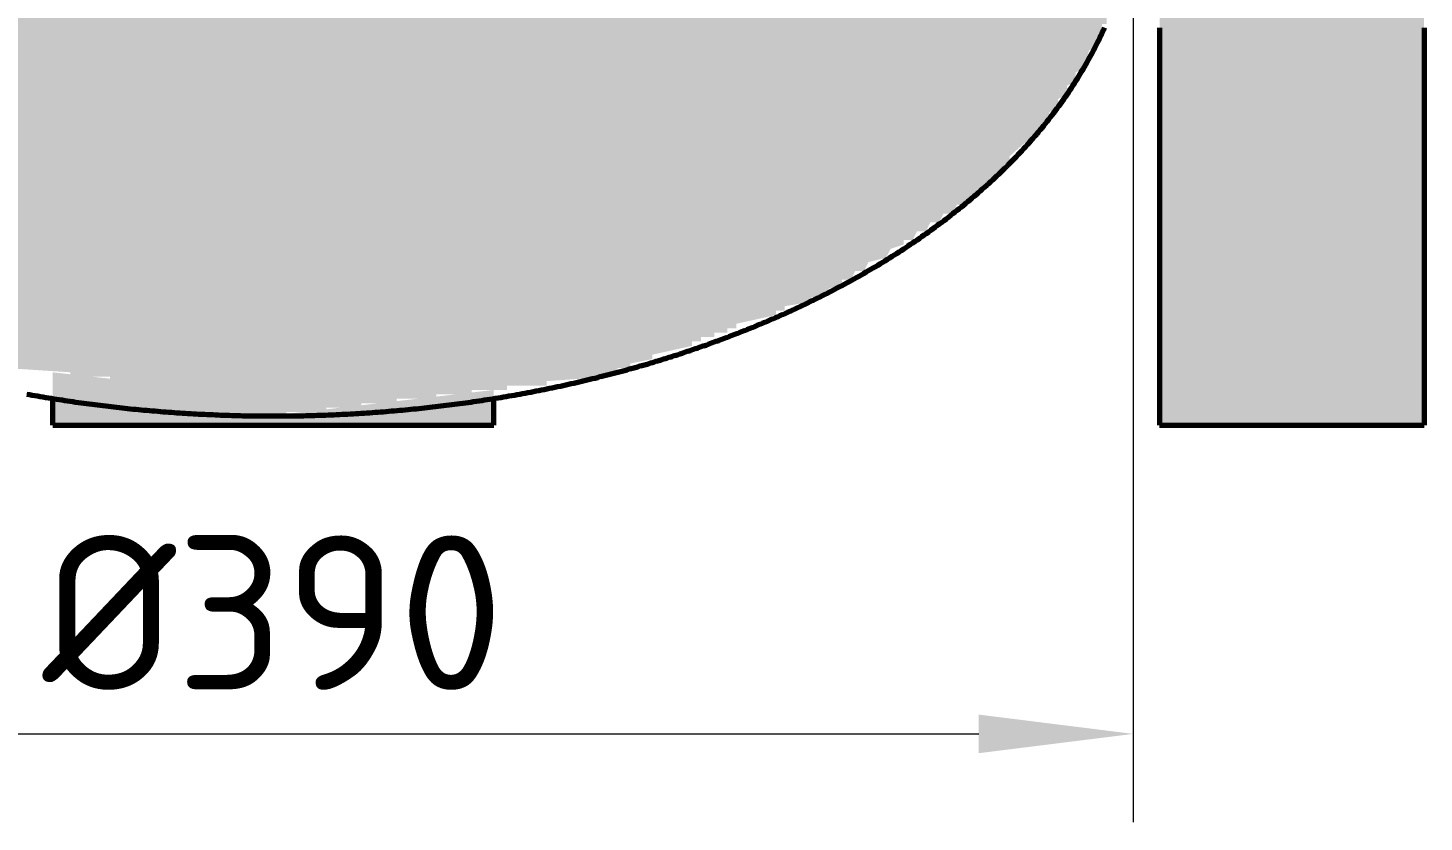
# Model space of a CAD drawing. Header units: millimetres. Extents: x 0 to 420, y 0 to 297.
# Drawn here: x 87.44 to 119.1, y 139 to 157.01 of the extents above; entities that cross this region are included whole.
import ezdxf

# ---------------------------------------------------------------- set-up
doc = ezdxf.new("R2010")
doc.units = ezdxf.units.MM
for name, color, linetype, lineweight in [('01-VISIBLE', 7, 'CONTINUOUS', 70), ('04-COTA', 3, 'CONTINUOUS', 18), ('13-GRAFICA', 30, 'CONTINUOUS', 18)]:
    doc.layers.add(name, color=color, linetype=linetype, lineweight=lineweight)
doc.styles.add('ISO3098', font='isocpeur.ttf')
doc.dimstyles.new('FLAMA-IRAM', dxfattribs={"dimtxt": 3.5, "dimasz": 3.5, "dimexe": 2, "dimexo": 1.5, "dimgap": 1, "dimtad": 1, "dimdec": 1, "dimtxsty": 'ISO3098', "dimblk": 'IRAM_FLECHA', "dimblk1": 'IRAM_FLECHA', "dimblk2": 'IRAM_FLECHA', "dimcen": 2.5, "dimclrd": 256, "dimclre": 256, "dimclrt": 256, "dimazin": 3, "dimtfac": 1, "dimtmove": 0, "dimatfit": 3, "dimlwd": 18, "dimlwe": 18})

# ---------------------------------------------------------------- blocks, each defined once
blk = doc.blocks.new('IRAM_FLECHA')
blk.add_solid([(0, 0), (-1, 0.125), (-1, -0.125)])

msp = doc.modelspace()

# ---------------------------------------------------------------- hatches: boundary and pattern name
at = {"layer": '13-GRAFICA', "true_color": 0x202020}
h = msp.add_hatch(color=7, dxfattribs=at)
h.dxf.hatch_style = 1
h.paths.add_polyline_path([(113.1, 148), (113.1, 183), (119.1, 183), (119.1, 148)])
at = {"layer": '13-GRAFICA', "true_color": 0xb21820}
h = msp.add_hatch(color=7, dxfattribs=at)
h.dxf.hatch_style = 1
h.paths.add_polyline_path([(92.4, 148.3), (92.4, 148.4), (91.9, 148.4), (91.9, 148.5), (91.5, 148.5), (91.5, 148.6), (91.1, 148.6), (91.1, 148.7), (90.6, 148.7), (90.6, 148.8), (90.2, 148.8), (90.2, 148.9), (89.8, 148.9), (89.8, 149), (89.3, 149), (89.3, 149.1), (88.4, 149.1), (88.4, 149.2), (86.9, 149.3), (86.9, 149.4), (86.6, 149.4), (86.6, 149.5), (86.4, 149.5), (86.4, 149.6), (86.1, 149.6), (86.1, 149.7), (85.8, 149.7), (85.8, 149.8), (85.5, 149.8), (85.5, 149.9), (85.2, 149.9), (85.2, 150), (84.9, 150), (84.9, 150.1), (84, 150.2), (84, 150.3), (83.6, 150.3), (83.6, 150.4), (83.2, 150.4), (83.2, 150.5), (82.7, 150.5), (82.7, 150.6), (82.3, 150.6), (82.3, 150.7), (81.8, 150.7), (81.8, 150.8), (81.4, 150.8), (81.4, 150.9), (80.7, 151), (80.4, 151.4), (80.2, 151.4), (79.9, 151.8), (79.7, 151.8), (79.5, 152.1), (79.3, 152.1), (79, 152.5), (78.8, 152.5), (78.5, 152.9), (78.3, 152.9), (78, 153.3), (77.8, 153.3), (77.5, 153.7), (77.3, 153.7), (77.1, 154), (76.9, 154), (76.6, 154.4), (76.4, 154.4), (76.4, 154.5), (76, 154.8), (76, 155), (75.9, 155), (75.9, 155.2), (75.8, 155.2), (75.8, 155.4), (75.7, 155.4), (75.5, 156), (75.3, 156.1), (75.3, 156.3), (75.2, 156.3), (75.2, 156.5), (75.1, 156.5), (75.1, 156.7), (75, 156.7), (75, 156.9), (74.9, 156.9), (74.9, 157.1), (74.8, 157.1), (74.8, 157.3), (74.7, 157.3), (74.7, 157.5), (74.6, 157.5), (74.6, 157.7), (74.5, 157.7), (74.5, 157.9), (74.4, 157.9), (74.4, 158.1), (74.3, 158.1), (74.3, 158.3), (74.2, 158.3), (74.2, 158.5), (74.1, 158.5), (74.1, 158.8), (74, 158.8), (74, 159), (73.9, 159), (73.9, 159.2), (73.8, 159.2), (73.8, 159.5), (73.7, 159.5), (73.7, 159.7), (73.6, 159.7), (73.6, 159.9), (73.5, 159.9), (73.5, 160.2), (73.6, 160.2), (73.6, 160.4), (73.7, 160.4), (73.9, 161), (112.1, 161), (112.1, 160.8), (112.2, 160.8), (112.2, 160.6), (112.3, 160.6), (112.3, 160.4), (112.4, 160.4), (112.4, 160.2), (112.5, 160.2), (112.5, 159.3), (112.4, 159.3), (112.3, 158.2), (112.2, 158.2), (112.2, 157.9), (112.1, 157.9), (112.1, 157.6), (112, 157.6), (112, 157.4), (111.9, 157.4), (111.9, 157.1), (111.8, 157.1), (111.7, 156.6), (111.5, 156.5), (111.4, 156.1), (111.2, 156), (111.2, 155.8), (111, 155.7), (111, 155.5), (110.8, 155.4), (110.8, 155.2), (110.6, 155.1), (110.6, 154.9), (109.7, 154.1), (109.7, 153.9), (109.6, 153.9), (109, 153.2), (108.8, 153.2), (108.7, 153), (108.5, 153), (108.4, 152.8), (108.2, 152.8), (108.1, 152.6), (107.9, 152.6), (107.8, 152.4), (107.6, 152.4), (107.5, 152.2), (107.3, 152.2), (107.3, 152.1), (107, 152), (106.9, 151.8), (106.5, 151.7), (106.4, 151.5), (106.2, 151.5), (106.1, 151.3), (105.9, 151.3), (105.9, 151.2), (105.6, 151.1), (105.5, 150.9), (105.2, 150.9), (105.2, 150.8), (104.6, 150.7), (104.6, 150.6), (104.4, 150.6), (104.4, 150.5), (103.5, 150.3), (103.5, 150.2), (103.3, 150.2), (103.3, 150.1), (103, 150.1), (103, 150), (102.7, 150), (102.7, 149.9), (102.5, 149.9), (102.5, 149.8), (101.6, 149.6), (101.6, 149.5), (101.1, 149.4), (101.1, 149.3), (100.8, 149.3), (100.8, 149.2), (100.6, 149.2), (100.6, 149.1), (99.2, 149), (99.2, 148.9), (98.3, 148.9), (98.3, 148.8), (97.5, 148.8), (97.5, 148.7), (96.7, 148.7), (96.7, 148.6), (95.8, 148.6), (95.8, 148.5), (95, 148.5), (95, 148.4), (94.2, 148.4), (94.2, 148.3), (93.3, 148.3), (93.3, 148.2)])
h = msp.add_hatch(color=7, dxfattribs=at)
h.dxf.hatch_style = 1
h.paths.add_polyline_path([(88, 148), (88, 149.2), (89.8, 149), (89.8, 148.9), (90.2, 148.9), (90.2, 148.8), (90.6, 148.8), (90.6, 148.7), (91.1, 148.7), (91.1, 148.6), (91.5, 148.6), (91.5, 148.5), (91.9, 148.5), (91.9, 148.4), (92.4, 148.4), (92.4, 148.3), (92.8, 148.3), (92.8, 148.2), (98, 148.8), (98, 148)])

# ---------------------------------------------------------------- linework, layer by layer
at = {"layer": '01-VISIBLE'}
for p, q in [((88, 148), (88, 148.606)), ((98, 148), (98, 148.606)), ((88, 148), (98, 148)), ((113.1, 148), (119.1, 148))]:
    msp.add_line(p, q, dxfattribs=at)
for points in [[(93, 148.21), (93.062, 148.21), (93.125, 148.21), (93.187, 148.211), (93.25, 148.211), (93.312, 148.212), (93.375, 148.212), (93.437, 148.213), (93.5, 148.214), (93.562, 148.215), (93.625, 148.216), (93.687, 148.217), (93.749, 148.219), (93.812, 148.22), (93.874, 148.222), (93.937, 148.224), (93.999, 148.226), (94.062, 148.228), (94.124, 148.23), (94.186, 148.232), (94.249, 148.234), (94.311, 148.237), (94.374, 148.239), (94.436, 148.242), (94.499, 148.245), (94.561, 148.248), (94.623, 148.251), (94.686, 148.254), (94.748, 148.258), (94.81, 148.261), (94.873, 148.265), (94.935, 148.268), (94.997, 148.272), (95.06, 148.276), (95.122, 148.28), (95.184, 148.285), (95.247, 148.289), (95.309, 148.293), (95.371, 148.298), (95.434, 148.303), (95.496, 148.307), (95.558, 148.312), (95.62, 148.317), (95.683, 148.323), (95.745, 148.328), (95.807, 148.333), (95.869, 148.339), (95.932, 148.345), (95.994, 148.35), (96.056, 148.356), (96.118, 148.362), (96.18, 148.369), (96.242, 148.375), (96.305, 148.381), (96.367, 148.388), (96.429, 148.394), (96.491, 148.401), (96.553, 148.408), (96.615, 148.415), (96.677, 148.422), (96.739, 148.43), (96.801, 148.437), (96.863, 148.445), (96.925, 148.452), (96.987, 148.46), (97.049, 148.468), (97.111, 148.476), (97.173, 148.484), (97.235, 148.493), (97.297, 148.501), (97.359, 148.51), (97.42, 148.518), (97.482, 148.527), (97.544, 148.536), (97.606, 148.545), (97.668, 148.554), (97.729, 148.563), (97.791, 148.573), (97.853, 148.582), (97.915, 148.592), (97.976, 148.602), (98.038, 148.612), (98.1, 148.622), (98.161, 148.632), (98.223, 148.643), (98.284, 148.653), (98.346, 148.664), (98.407, 148.674), (98.469, 148.685), (98.53, 148.696), (98.592, 148.707), (98.653, 148.718), (98.715, 148.73), (98.776, 148.741), (98.838, 148.753), (98.899, 148.765), (98.96, 148.777), (99.021, 148.789), (99.083, 148.801), (99.144, 148.813), (99.205, 148.825), (99.266, 148.838), (99.328, 148.851), (99.389, 148.863), (99.45, 148.876), (99.511, 148.889), (99.572, 148.903), (99.633, 148.916), (99.694, 148.929), (99.755, 148.943), (99.816, 148.957), (99.877, 148.971), (99.938, 148.985), (99.998, 148.999), (100.059, 149.013), (100.12, 149.027), (100.181, 149.042), (100.241, 149.057), (100.302, 149.071), (100.363, 149.086), (100.423, 149.102), (100.484, 149.117), (100.545, 149.132), (100.605, 149.148), (100.666, 149.163), (100.726, 149.179), (100.786, 149.195), (100.847, 149.211), (100.907, 149.227), (100.967, 149.243), (101.028, 149.26), (101.088, 149.276), (101.148, 149.293), (101.208, 149.31), (101.268, 149.327), (101.328, 149.344), (101.388, 149.361), (101.448, 149.379), (101.508, 149.396), (101.568, 149.414), (101.628, 149.432), (101.688, 149.45), (101.748, 149.468), (101.807, 149.486), (101.867, 149.505), (101.927, 149.523), (101.986, 149.542), (102.046, 149.561), (102.105, 149.58), (102.165, 149.599), (102.224, 149.618), (102.284, 149.638), (102.343, 149.657), (102.402, 149.677), (102.461, 149.697), (102.52, 149.717), (102.58, 149.737), (102.639, 149.758), (102.698, 149.778), (102.757, 149.799), (102.816, 149.819), (102.874, 149.84), (102.933, 149.861), (102.992, 149.882), (103.051, 149.904), (103.109, 149.925), (103.168, 149.947), (103.226, 149.969), (103.285, 149.991), (103.343, 150.013), (103.402, 150.035), (103.46, 150.058), (103.518, 150.08), (103.576, 150.103), (103.635, 150.126), (103.693, 150.149), (103.751, 150.172), (103.809, 150.195), (103.866, 150.219), (103.924, 150.242), (103.982, 150.266), (104.04, 150.29), (104.097, 150.314), (104.155, 150.339), (104.212, 150.363), (104.27, 150.388), (104.327, 150.412), (104.384, 150.437), (104.442, 150.462), (104.499, 150.488), (104.556, 150.513), (104.613, 150.538), (104.67, 150.564), (104.727, 150.59), (104.783, 150.616), (104.84, 150.642), (104.897, 150.669), (104.953, 150.695), (105.01, 150.722), (105.066, 150.749), (105.122, 150.776), (105.179, 150.803), (105.235, 150.83), (105.291, 150.858), (105.347, 150.886), (105.403, 150.914), (105.458, 150.942), (105.514, 150.97), (105.57, 150.998), (105.625, 151.027), (105.681, 151.055), (105.736, 151.084), (105.792, 151.113), (105.847, 151.143), (105.902, 151.172), (105.957, 151.202), (106.012, 151.231), (106.067, 151.261), (106.121, 151.291), (106.176, 151.322), (106.23, 151.352), (106.285, 151.383), (106.339, 151.414), (106.393, 151.445), (106.448, 151.476), (106.502, 151.507), (106.555, 151.539), (106.609, 151.57), (106.663, 151.602), (106.717, 151.634), (106.77, 151.667), (106.823, 151.699), (106.877, 151.732), (106.93, 151.765), (106.983, 151.798), (107.036, 151.831), (107.089, 151.864), (107.141, 151.898), (107.194, 151.931), (107.246, 151.965), (107.299, 151.999), (107.351, 152.034), (107.403, 152.068), (107.455, 152.103), (107.507, 152.138), (107.558, 152.173), (107.61, 152.208), (107.661, 152.244), (107.713, 152.279), (107.764, 152.315), (107.815, 152.351), (107.866, 152.387), (107.916, 152.424), (107.967, 152.46), (108.017, 152.497), (108.068, 152.534), (108.118, 152.572), (108.168, 152.609), (108.218, 152.647), (108.267, 152.684), (108.317, 152.722), (108.366, 152.761), (108.416, 152.799), (108.465, 152.838), (108.514, 152.877), (108.562, 152.916), (108.611, 152.955), (108.659, 152.994), (108.708, 153.034), (108.756, 153.074), (108.804, 153.114), (108.851, 153.154), (108.899, 153.195), (108.946, 153.235), (108.994, 153.276), (109.041, 153.317), (109.087, 153.359), (109.134, 153.4), (109.18, 153.442), (109.227, 153.484), (109.273, 153.526), (109.319, 153.569), (109.364, 153.611), (109.41, 153.654), (109.455, 153.697), (109.5, 153.74), (109.545, 153.784), (109.59, 153.827), (109.634, 153.871), (109.678, 153.915), (109.722, 153.96), (109.766, 154.004), (109.81, 154.049), (109.853, 154.094), (109.896, 154.139), (109.939, 154.185), (109.982, 154.23), (110.024, 154.276), (110.066, 154.322), (110.108, 154.368), (110.15, 154.415), (110.191, 154.462), (110.233, 154.509), (110.274, 154.556), (110.314, 154.603), (110.355, 154.651), (110.395, 154.699), (110.435, 154.747), (110.474, 154.795), (110.514, 154.843), (110.553, 154.892), (110.592, 154.941), (110.63, 154.99), (110.669, 155.039), (110.706, 155.089), (110.744, 155.139), (110.781, 155.189), (110.818, 155.239), (110.855, 155.29), (110.892, 155.341), (110.928, 155.392), (110.963, 155.443), (110.999, 155.494), (111.034, 155.546), (111.069, 155.598), (111.103, 155.65), (111.137, 155.702), (111.171, 155.755), (111.204, 155.808), (111.237, 155.861), (111.27, 155.914), (111.302, 155.967), (111.334, 156.021), (111.366, 156.075), (111.398, 156.129), (111.429, 156.183), (111.459, 156.237), (111.49, 156.292), (111.52, 156.347), (111.55, 156.401), (111.579, 156.457), (111.608, 156.512), (111.637, 156.567), (111.665, 156.623), (111.693, 156.679), (111.721, 156.735), (111.748, 156.791), (111.775, 156.847), (111.802, 156.904), (111.828, 156.961), (111.853, 157.018)], [(113.1, 157.012), (113.1, 156.925), (113.1, 156.838), (113.1, 156.75), (113.1, 156.662), (113.1, 156.575), (113.1, 156.488), (113.1, 156.4), (113.1, 156.312), (113.1, 156.225), (113.1, 156.137), (113.1, 156.05), (113.1, 155.963), (113.1, 155.875), (113.1, 155.787), (113.1, 155.7), (113.1, 155.613), (113.1, 155.525), (113.1, 155.438), (113.1, 155.35), (113.1, 155.262), (113.1, 155.175), (113.1, 155.088), (113.1, 155), (113.1, 154.912), (113.1, 154.825), (113.1, 154.738), (113.1, 154.65), (113.1, 154.562), (113.1, 154.475), (113.1, 154.387), (113.1, 154.3), (113.1, 154.213), (113.1, 154.125), (113.1, 154.037), (113.1, 153.95), (113.1, 153.862), (113.1, 153.775), (113.1, 153.688), (113.1, 153.6), (113.1, 153.512), (113.1, 153.425), (113.1, 153.338), (113.1, 153.25), (113.1, 153.162), (113.1, 153.075), (113.1, 152.987), (113.1, 152.9), (113.1, 152.812), (113.1, 152.725), (113.1, 152.637), (113.1, 152.55), (113.1, 152.463), (113.1, 152.375), (113.1, 152.287), (113.1, 152.2), (113.1, 152.112), (113.1, 152.025), (113.1, 151.938), (113.1, 151.85), (113.1, 151.762), (113.1, 151.675), (113.1, 151.588), (113.1, 151.5), (113.1, 151.412), (113.1, 151.325), (113.1, 151.238), (113.1, 151.15), (113.1, 151.062), (113.1, 150.975), (113.1, 150.887), (113.1, 150.8), (113.1, 150.713), (113.1, 150.625), (113.1, 150.537), (113.1, 150.45), (113.1, 150.363), (113.1, 150.275), (113.1, 150.188), (113.1, 150.1), (113.1, 150.012), (113.1, 149.925), (113.1, 149.838), (113.1, 149.75), (113.1, 149.662), (113.1, 149.575), (113.1, 149.487), (113.1, 149.4), (113.1, 149.312), (113.1, 149.225), (113.1, 149.137), (113.1, 149.05), (113.1, 148.963), (113.1, 148.875), (113.1, 148.787), (113.1, 148.7), (113.1, 148.612), (113.1, 148.525), (113.1, 148.438), (113.1, 148.35), (113.1, 148.262), (113.1, 148.175), (113.1, 148.088), (113.1, 148)], [(119.1, 157.012), (119.1, 156.925), (119.1, 156.838), (119.1, 156.75), (119.1, 156.662), (119.1, 156.575), (119.1, 156.488), (119.1, 156.4), (119.1, 156.312), (119.1, 156.225), (119.1, 156.137), (119.1, 156.05), (119.1, 155.963), (119.1, 155.875), (119.1, 155.787), (119.1, 155.7), (119.1, 155.613), (119.1, 155.525), (119.1, 155.438), (119.1, 155.35), (119.1, 155.262), (119.1, 155.175), (119.1, 155.088), (119.1, 155), (119.1, 154.912), (119.1, 154.825), (119.1, 154.738), (119.1, 154.65), (119.1, 154.562), (119.1, 154.475), (119.1, 154.387), (119.1, 154.3), (119.1, 154.213), (119.1, 154.125), (119.1, 154.037), (119.1, 153.95), (119.1, 153.862), (119.1, 153.775), (119.1, 153.688), (119.1, 153.6), (119.1, 153.512), (119.1, 153.425), (119.1, 153.338), (119.1, 153.25), (119.1, 153.162), (119.1, 153.075), (119.1, 152.987), (119.1, 152.9), (119.1, 152.812), (119.1, 152.725), (119.1, 152.637), (119.1, 152.55), (119.1, 152.463), (119.1, 152.375), (119.1, 152.287), (119.1, 152.2), (119.1, 152.112), (119.1, 152.025), (119.1, 151.938), (119.1, 151.85), (119.1, 151.762), (119.1, 151.675), (119.1, 151.588), (119.1, 151.5), (119.1, 151.412), (119.1, 151.325), (119.1, 151.238), (119.1, 151.15), (119.1, 151.062), (119.1, 150.975), (119.1, 150.887), (119.1, 150.8), (119.1, 150.713), (119.1, 150.625), (119.1, 150.537), (119.1, 150.45), (119.1, 150.363), (119.1, 150.275), (119.1, 150.188), (119.1, 150.1), (119.1, 150.012), (119.1, 149.925), (119.1, 149.838), (119.1, 149.75), (119.1, 149.662), (119.1, 149.575), (119.1, 149.487), (119.1, 149.4), (119.1, 149.312), (119.1, 149.225), (119.1, 149.137), (119.1, 149.05), (119.1, 148.963), (119.1, 148.875), (119.1, 148.787), (119.1, 148.7), (119.1, 148.612), (119.1, 148.525), (119.1, 148.438), (119.1, 148.35), (119.1, 148.262), (119.1, 148.175), (119.1, 148.088), (119.1, 148)], [(87.408, 148.707), (87.47, 148.696), (87.531, 148.685), (87.593, 148.674), (87.654, 148.664), (87.716, 148.653), (87.777, 148.642), (87.839, 148.632), (87.9, 148.622), (87.962, 148.612), (88.024, 148.602), (88.085, 148.592), (88.147, 148.582), (88.209, 148.573), (88.271, 148.563), (88.332, 148.554), (88.394, 148.545), (88.456, 148.536), (88.518, 148.527), (88.58, 148.518), (88.641, 148.509), (88.703, 148.501), (88.765, 148.492), (88.827, 148.484), (88.889, 148.476), (88.951, 148.468), (89.013, 148.46), (89.075, 148.452), (89.137, 148.445), (89.199, 148.437), (89.261, 148.43), (89.323, 148.422), (89.385, 148.415), (89.447, 148.408), (89.509, 148.401), (89.571, 148.394), (89.633, 148.388), (89.695, 148.381), (89.758, 148.375), (89.82, 148.368), (89.882, 148.362), (89.944, 148.356), (90.006, 148.35), (90.068, 148.345), (90.131, 148.339), (90.193, 148.333), (90.255, 148.328), (90.317, 148.323), (90.38, 148.317), (90.442, 148.312), (90.504, 148.307), (90.566, 148.303), (90.629, 148.298), (90.691, 148.293), (90.753, 148.289), (90.816, 148.285), (90.878, 148.28), (90.94, 148.276), (91.003, 148.272), (91.065, 148.269), (91.127, 148.265), (91.19, 148.261), (91.252, 148.258), (91.314, 148.254), (91.377, 148.251), (91.439, 148.248), (91.501, 148.245), (91.564, 148.242), (91.626, 148.24), (91.689, 148.237), (91.751, 148.234), (91.814, 148.232), (91.876, 148.23), (91.938, 148.228), (92.001, 148.226), (92.063, 148.224), (92.126, 148.222), (92.188, 148.22), (92.251, 148.219), (92.313, 148.217), (92.375, 148.216), (92.438, 148.215), (92.5, 148.214), (92.563, 148.213), (92.625, 148.212), (92.688, 148.212), (92.75, 148.211), (92.813, 148.211), (92.875, 148.21), (92.938, 148.21), (93, 148.21)]]:
    msp.add_lwpolyline(points, dxfattribs=at)

# ---------------------------------------------------------------- dimensions: what is measured, and where the dimension line sits
at = {"layer": '04-COTA'}
msp.add_linear_dim(base=(73.5, 141), p1=(73.5, 161), p2=(112.5, 161), dimstyle='FLAMA-IRAM', override={"dimlfac": 10, "dimpost": '%%c<>'}, dxfattribs=at).render()

doc.saveas('drawing.dxf')
